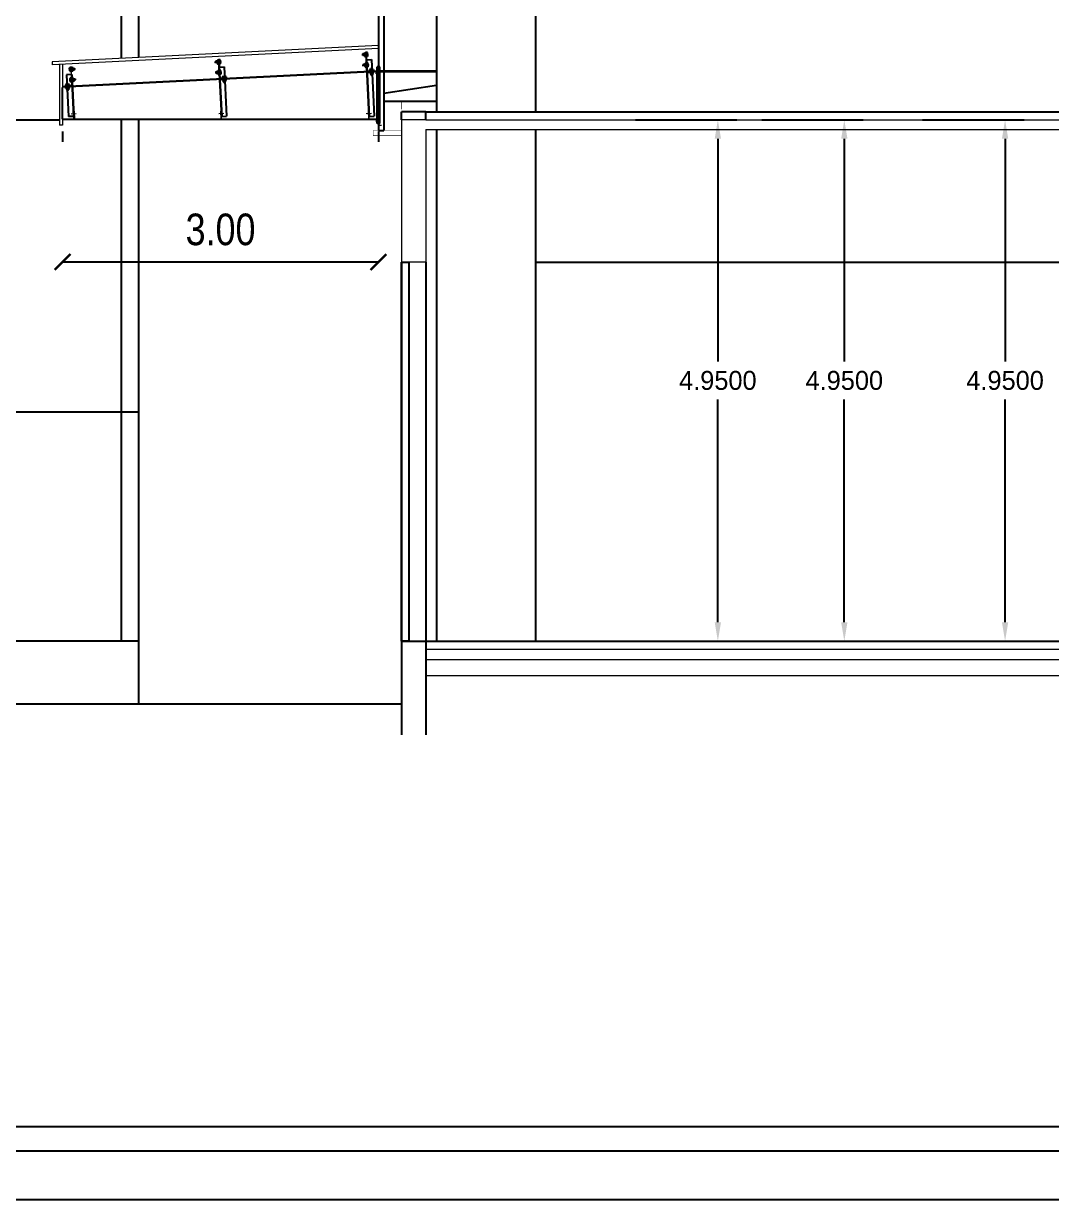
# Model space of a CAD drawing. Header units: metres. Extents: x 1422408 to 2267285, y 4015 to 80428.
# Drawn here: x 2267238.33 to 2267248.1, y 4029.94 to 4041.1 of the extents above; entities that cross this region are included whole.
import ezdxf

# ---------------------------------------------------------------- set-up
doc = ezdxf.new("R2010")
doc.units = ezdxf.units.M
doc.header["$LTSCALE"] = 3.5
doc.header["$MEASUREMENT"] = 0
for name, pattern in [('CENTER', [2, 1.25, -0.25, 0.25, -0.25]), ('CENTER2', [1.125, 0.75, -0.125, 0.125, -0.125]), ('DOT2', [0.125, 0, -0.125])]:
    doc.linetypes.add(name, pattern=pattern)
doc.layers.get('0').update_dxf_attribs({"linetype": 'CONTINUOUS'})
doc.layers.get('DEFPOINTS').update_dxf_attribs({"linetype": 'CONTINUOUS'})
for name, color, linetype in [('BLK_1_FLR_0_REGULAR_ROOM_1', 117, 'CONTINUOUS'), ('BLK_1_FLR_0_REGULAR_ROOM_2', 117, 'CONTINUOUS'), ('BLK_1_FLR_0_REGULAR_ROOM_3', 117, 'CONTINUOUS'), ('DIM', 41, 'CONTINUOUS'), ('HAT', 15, 'CONTINUOUS'), ('ID', 3, 'CONTINUOUS'), ('TITLE', 7, 'CONTINUOUS'), ('WALL', 125, 'CONTINUOUS')]:
    doc.layers.add(name, color=color, linetype=linetype)
for name, color, linetype, lineweight in [('CEN', 4, 'CENTER2', 18), ('CP', 2, 'CONTINUOUS', 18), ('RCC COLUMN', 7, 'CONTINUOUS', 18), ('SHEET', 6, 'CONTINUOUS', 18), ('STEEL', 11, 'CONTINUOUS', 18)]:
    doc.layers.add(name, color=color, linetype=linetype, lineweight=lineweight)
doc.styles.add('ID', font='GOTHIC.TTF', dxfattribs={"width": 0.85})
doc.dimstyles.new('1-100-ID', dxfattribs={"dimtxt": 0.3, "dimasz": 0.15, "dimexe": 0.1, "dimexo": 0.06, "dimgap": 0.15, "dimtad": 1, "dimzin": 3, "dimdsep": 46, "dimtxsty": 'ID', "dimblk": 'ARCHTICK', "dimcen": 0, "dimclrd": 252, "dimclre": 252, "dimclrt": 3, "dimadec": 0, "dimazin": 0, "dimtfac": 1, "dimtix": 1, "dimtmove": 2, "dimatfit": 3, "dimldrblk": 'OPEN90', "dimfxl": 0, "dimtolj": 1, "dimtzin": 0, "dimarcsym": 0})
doc.dimstyles.get("Standard").update_dxf_attribs({"dimtxt": 0.18, "dimasz": 0.18, "dimexe": 0.18, "dimexo": 0.0625, "dimgap": 0.09, "dimtad": 0, "dimtih": 1, "dimtoh": 1, "dimdec": 4, "dimzin": 0, "dimdsep": 46, "dimtxsty": 'Standard', "dimcen": 0.09, "dimadec": 0, "dimazin": 0, "dimtfac": 1, "dimtdec": 4, "dimtofl": 0, "dimtmove": 0, "dimatfit": 3, "dimfxl": 1, "dimtolj": 1, "dimtzin": 0, "dimarcsym": 0})

# ---------------------------------------------------------------- blocks, each defined once
blk = doc.blocks.new('_ArchTick')
at = {"color": 0, "linetype": 'ByBlock', "const_width": 0.15}
blk.add_lwpolyline([(-0.5, -0.5), (0.5, 0.5)], dxfattribs=at)
blk = doc.blocks.new('*D182')
at = {"layer": 'DEFPOINTS', "color": 0, "ltscale": 400, "transparency": 16777216}
for p in [(2267238.706, 4040.138), (2267241.706, 4040.138), (2267238.706, 4038.838)]:
    blk.add_point(p, dxfattribs=at)
at = {"layer": 'ID', "color": 252, "linetype": 'DOT2', "lineweight": -2, "ltscale": 400, "transparency": 16777216}
for p, q in [((2267238.706, 4040.078), (2267238.706, 4038.738)), ((2267241.706, 4040.078), (2267241.706, 4038.738))]:
    blk.add_line(p, q, dxfattribs=at)
at = {"layer": 'ID', "color": 252, "lineweight": -2, "ltscale": 400, "transparency": 16777216}
blk.add_line((2267241.706, 4038.838), (2267238.706, 4038.838), dxfattribs=at)
at = {"layer": 'ID', "color": 252, "lineweight": -2, "ltscale": 400, "transparency": 16777216, "xscale": 0.15, "yscale": 0.15, "zscale": 0.15, "rotation": 180}
blk.add_blockref('_ArchTick', (2267238.706, 4038.838), dxfattribs=at)
at = {"layer": 'ID', "color": 252, "lineweight": -2, "ltscale": 400, "transparency": 16777216, "xscale": 0.15, "yscale": 0.15, "zscale": 0.15}
blk.add_blockref('_ArchTick', (2267241.706, 4038.838), dxfattribs=at)
at = {"layer": 'ID', "color": 3, "ltscale": 400, "transparency": 16777216, "insert": (2267240.206, 4039.146), "char_height": 0.3, "attachment_point": 5, "style": 'ID'}
blk.add_mtext('\\A1;3.00', dxfattribs=at)
blk = doc.blocks.new('_Open90')
at = {"color": 0, "linetype": 'ByBlock', "lineweight": -2}
for p, q in [((0, 0), (-1, 0)), ((-0.5, 0.5), (0, 0)), ((0, 0), (-0.5, -0.5))]:
    blk.add_line(p, q, dxfattribs=at)
blk = doc.blocks.new('*D326')
at = {"layer": 'BLK_1_FLR_0_REGULAR_ROOM_1', "color": 0, "lineweight": -2, "transparency": 16777216}
for p, q in [((2267244.147, 4040.188), (2267245.109, 4040.188)), ((2267244.929, 4040.008), (2267244.929, 4037.893)), ((2267244.929, 4035.418), (2267244.929, 4037.533)), ((2267244.147, 4035.238), (2267245.109, 4035.238))]:
    blk.add_line(p, q, dxfattribs=at)
at = {"layer": 'BLK_1_FLR_0_REGULAR_ROOM_1', "color": 0, "transparency": 16777216}
for points in [[(2267244.899, 4040.008), (2267244.959, 4040.008), (2267244.929, 4040.188)], [(2267244.899, 4035.418), (2267244.959, 4035.418), (2267244.929, 4035.238)]]:
    blk.add_solid(points, dxfattribs=at)
at = {"layer": 'DEFPOINTS', "color": 0, "transparency": 16777216}
for p in [(2267244.085, 4040.188), (2267244.085, 4035.238), (2267244.929, 4035.238)]:
    blk.add_point(p, dxfattribs=at)
at = {"layer": 'BLK_1_FLR_0_REGULAR_ROOM_1', "color": 0, "transparency": 16777216, "insert": (2267244.929, 4037.713), "char_height": 0.18, "attachment_point": 5}
blk.add_mtext('\\A1;4.9500', dxfattribs=at)
blk = doc.blocks.new('*D327')
at = {"layer": 'BLK_1_FLR_0_REGULAR_ROOM_2', "color": 0, "lineweight": -2, "transparency": 16777216}
for p, q in [((2267245.347, 4040.188), (2267246.31, 4040.188)), ((2267246.13, 4040.008), (2267246.13, 4037.893)), ((2267246.13, 4035.418), (2267246.13, 4037.533)), ((2267245.347, 4035.238), (2267246.31, 4035.238))]:
    blk.add_line(p, q, dxfattribs=at)
at = {"layer": 'BLK_1_FLR_0_REGULAR_ROOM_2', "color": 0, "transparency": 16777216}
for points in [[(2267246.1, 4040.008), (2267246.16, 4040.008), (2267246.13, 4040.188)], [(2267246.1, 4035.418), (2267246.16, 4035.418), (2267246.13, 4035.238)]]:
    blk.add_solid(points, dxfattribs=at)
at = {"layer": 'DEFPOINTS', "color": 0, "transparency": 16777216}
for p in [(2267245.285, 4040.188), (2267245.285, 4035.238), (2267246.13, 4035.238)]:
    blk.add_point(p, dxfattribs=at)
at = {"layer": 'BLK_1_FLR_0_REGULAR_ROOM_2', "color": 0, "transparency": 16777216, "insert": (2267246.13, 4037.713), "char_height": 0.18, "attachment_point": 5}
blk.add_mtext('\\A1;4.9500', dxfattribs=at)
blk = doc.blocks.new('*D330')
at = {"layer": 'BLK_1_FLR_0_REGULAR_ROOM_3', "color": 0, "lineweight": -2, "ltscale": 400, "transparency": 16777216}
for p, q in [((2267246.874, 4040.188), (2267247.837, 4040.188)), ((2267247.657, 4040.008), (2267247.657, 4037.893)), ((2267247.657, 4035.418), (2267247.657, 4037.533)), ((2267246.874, 4035.238), (2267247.837, 4035.238))]:
    blk.add_line(p, q, dxfattribs=at)
at = {"layer": 'BLK_1_FLR_0_REGULAR_ROOM_3', "color": 0, "ltscale": 400, "transparency": 16777216}
for points in [[(2267247.627, 4040.008), (2267247.687, 4040.008), (2267247.657, 4040.188)], [(2267247.627, 4035.418), (2267247.687, 4035.418), (2267247.657, 4035.238)]]:
    blk.add_solid(points, dxfattribs=at)
at = {"layer": 'DEFPOINTS', "color": 0, "ltscale": 400, "transparency": 16777216}
for p in [(2267246.812, 4040.188), (2267246.812, 4035.238), (2267247.657, 4035.238)]:
    blk.add_point(p, dxfattribs=at)
at = {"layer": 'BLK_1_FLR_0_REGULAR_ROOM_3', "color": 0, "ltscale": 400, "transparency": 16777216, "insert": (2267247.657, 4037.713), "char_height": 0.18, "attachment_point": 5}
blk.add_mtext('\\A1;4.9500', dxfattribs=at)

msp = doc.modelspace()

# ---------------------------------------------------------------- linework, layer by layer
at = {"color": 7, "linetype": 'Continuous'}
for p, q in [((2267241.57346, 4040.8257), (2267241.58394, 4040.82622)), ((2267241.60102, 4040.82707), (2267241.59053, 4040.82655)), ((2267240.16028, 4040.74452), (2267240.15836, 4040.73692)), ((2267240.16028, 4040.7295), (2267240.15836, 4040.73692)), ((2267240.16028, 4040.7295), (2267240.16556, 4040.74629)), ((2267240.16236, 4040.74613), (2267240.16028, 4040.74452)), ((2267240.16028, 4040.73952), (2267240.16236, 4040.74613)), ((2267240.16028, 4040.73451), (2267240.16348, 4040.74468)), ((2267240.16028, 4040.7295), (2267240.16028, 4040.74452)), ((2267240.1614, 4040.72806), (2267240.16028, 4040.7295)), ((2267240.1614, 4040.72806), (2267240.16667, 4040.74484)), ((2267240.16348, 4040.72966), (2267240.1614, 4040.72806)), ((2267240.16348, 4040.74468), (2267240.16236, 4040.74613)), ((2267240.16348, 4040.72966), (2267240.16875, 4040.74645)), ((2267240.16556, 4040.74629), (2267240.16348, 4040.74468)), ((2267240.16459, 4040.72822), (2267240.16348, 4040.72966)), ((2267240.16459, 4040.72822), (2267240.16987, 4040.745)), ((2267240.16667, 4040.72982), (2267240.16459, 4040.72822)), ((2267240.16667, 4040.74484), (2267240.16556, 4040.74629)), ((2267240.16667, 4040.72982), (2267240.17194, 4040.74661)), ((2267240.16875, 4040.74645), (2267240.16667, 4040.74484)), ((2267240.16779, 4040.72838), (2267240.16667, 4040.72982)), ((2267240.16779, 4040.72838), (2267240.17306, 4040.74516)), ((2267240.16987, 4040.72998), (2267240.16779, 4040.72838)), ((2267240.16987, 4040.745), (2267240.16875, 4040.74645)), ((2267240.17194, 4040.74661), (2267240.16987, 4040.745)), ((2267240.16987, 4040.72998), (2267240.17429, 4040.74405)), ((2267240.17098, 4040.72854), (2267240.16987, 4040.72998)), ((2267240.17098, 4040.72854), (2267240.1745, 4040.73974)), ((2267240.17306, 4040.73014), (2267240.17098, 4040.72854)), ((2267240.17306, 4040.74516), (2267240.17194, 4040.74661)), ((2267240.17419, 4040.74603), (2267240.17306, 4040.74516)), ((2267240.17306, 4040.73014), (2267240.17472, 4040.73542)), ((2267240.17418, 4040.7287), (2267240.17306, 4040.73014)), ((2267240.17528, 4040.72425), (2267240.17393, 4040.75121)), ((2267240.17418, 4040.7287), (2267240.17493, 4040.7311)), ((2267240.17505, 4040.72874), (2267240.17418, 4040.7287)), ((2267240.1752, 4040.75578), (2267240.18569, 4040.75631)), ((2267240.20322, 4040.74817), (2267240.17565, 4040.74679)), ((2267240.20412, 4040.7302), (2267240.17655, 4040.72882)), ((2267240.177, 4040.71983), (2267240.18749, 4040.72035)), ((2267240.20277, 4040.75716), (2267240.19228, 4040.75664)), ((2267240.20457, 4040.72121), (2267240.19408, 4040.72068)), ((2267240.20584, 4040.72578), (2267240.20449, 4040.75274)), ((2267241.55854, 4040.81444), (2267241.55661, 4040.80683)), ((2267241.55853, 4040.79942), (2267241.55661, 4040.80683)), ((2267241.55853, 4040.79942), (2267241.56381, 4040.8162)), ((2267241.55853, 4040.79942), (2267241.55854, 4040.81444)), ((2267241.55965, 4040.79797), (2267241.55853, 4040.79942)), ((2267241.56061, 4040.81604), (2267241.55854, 4040.81444)), ((2267241.55854, 4040.80943), (2267241.56061, 4040.81604)), ((2267241.55854, 4040.80442), (2267241.56173, 4040.8146)), ((2267241.55965, 4040.79797), (2267241.56493, 4040.81476)), ((2267241.56173, 4040.79958), (2267241.55965, 4040.79797)), ((2267241.56173, 4040.8146), (2267241.56061, 4040.81604)), ((2267241.56353, 4040.71456), (2267241.5616, 4040.70696)), ((2267241.56173, 4040.79958), (2267241.567, 4040.81636)), ((2267241.56381, 4040.8162), (2267241.56173, 4040.8146)), ((2267241.56285, 4040.79813), (2267241.56173, 4040.79958)), ((2267241.56285, 4040.79813), (2267241.56812, 4040.81492)), ((2267241.56492, 4040.79974), (2267241.56285, 4040.79813)), ((2267241.56353, 4040.69954), (2267241.5688, 4040.71633)), ((2267241.56561, 4040.71617), (2267241.56353, 4040.71456)), ((2267241.56353, 4040.70956), (2267241.56561, 4040.71617)), ((2267241.56353, 4040.70455), (2267241.56673, 4040.71472)), ((2267241.56353, 4040.69954), (2267241.56353, 4040.71456)), ((2267241.56493, 4040.81476), (2267241.56381, 4040.8162)), ((2267241.56465, 4040.6981), (2267241.56992, 4040.71488)), ((2267241.56492, 4040.79974), (2267241.5702, 4040.81652)), ((2267241.56604, 4040.79829), (2267241.56492, 4040.79974)), ((2267241.567, 4040.81636), (2267241.56493, 4040.81476)), ((2267241.56673, 4040.71472), (2267241.56561, 4040.71617)), ((2267241.56604, 4040.79829), (2267241.57132, 4040.81508)), ((2267241.56812, 4040.7999), (2267241.56604, 4040.79829)), ((2267241.56672, 4040.6997), (2267241.572, 4040.71649)), ((2267241.5688, 4040.71633), (2267241.56673, 4040.71472)), ((2267241.56812, 4040.81492), (2267241.567, 4040.81636)), ((2267241.56784, 4040.69826), (2267241.57311, 4040.71504)), ((2267241.5702, 4040.81652), (2267241.56812, 4040.81492)), ((2267241.56812, 4040.7999), (2267241.57254, 4040.81397)), ((2267241.56924, 4040.79845), (2267241.56812, 4040.7999)), ((2267241.56992, 4040.71488), (2267241.5688, 4040.71633)), ((2267241.56924, 4040.79845), (2267241.57276, 4040.80965)), ((2267241.57131, 4040.80006), (2267241.56924, 4040.79845)), ((2267241.56992, 4040.69986), (2267241.57519, 4040.71665)), ((2267241.572, 4040.71649), (2267241.56992, 4040.71488)), ((2267241.57132, 4040.81508), (2267241.5702, 4040.81652)), ((2267241.57104, 4040.69842), (2267241.57631, 4040.7152)), ((2267241.57131, 4040.80006), (2267241.57297, 4040.80533)), ((2267241.57243, 4040.79861), (2267241.57131, 4040.80006)), ((2267241.57244, 4040.81595), (2267241.57132, 4040.81508)), ((2267241.57311, 4040.71504), (2267241.572, 4040.71649)), ((2267241.57353, 4040.79416), (2267241.57218, 4040.82113)), ((2267241.57243, 4040.79861), (2267241.57319, 4040.80102)), ((2267241.57331, 4040.79865), (2267241.57243, 4040.79861)), ((2267241.57519, 4040.71665), (2267241.57311, 4040.71504)), ((2267241.57311, 4040.70002), (2267241.57753, 4040.71409)), ((2267241.60147, 4040.81809), (2267241.5739, 4040.81671)), ((2267241.60237, 4040.80011), (2267241.5748, 4040.79873)), ((2267241.57631, 4040.7152), (2267241.57519, 4040.71665)), ((2267241.57525, 4040.78974), (2267241.58574, 4040.79027)), ((2267241.57743, 4040.71607), (2267241.57631, 4040.7152)), ((2267241.57852, 4040.69428), (2267241.57718, 4040.72125)), ((2267241.57845, 4040.72582), (2267241.58894, 4040.72634)), ((2267241.60646, 4040.71821), (2267241.5789, 4040.71683)), ((2267241.60282, 4040.79112), (2267241.59233, 4040.79059)), ((2267241.60601, 4040.7272), (2267241.59553, 4040.72667)), ((2267241.60409, 4040.79569), (2267241.60274, 4040.82265)), ((2267241.60909, 4040.69581), (2267241.60774, 4040.72278)), ((2267238.77363, 4040.65417), (2267238.77228, 4040.68113)), ((2267238.77355, 4040.6857), (2267238.78404, 4040.68622)), ((2267238.774, 4040.67671), (2267238.80157, 4040.67809)), ((2267238.7749, 4040.65873), (2267238.80247, 4040.66011)), ((2267238.77535, 4040.64975), (2267238.78584, 4040.65027)), ((2267238.80112, 4040.68708), (2267238.79063, 4040.68655)), ((2267238.80292, 4040.65112), (2267238.79243, 4040.6506)), ((2267238.80419, 4040.65569), (2267238.80284, 4040.68266)), ((2267238.8031, 4040.67748), (2267238.80431, 4040.67672)), ((2267238.809, 4040.66194), (2267238.8032, 4040.6755)), ((2267238.80803, 4040.66039), (2267238.80341, 4040.67118)), ((2267238.80581, 4040.66178), (2267238.80363, 4040.66687)), ((2267238.80484, 4040.66023), (2267238.80385, 4040.66255)), ((2267238.80396, 4040.66019), (2267238.80484, 4040.66023)), ((2267238.80431, 4040.67672), (2267238.80527, 4040.67828)), ((2267238.81123, 4040.66055), (2267238.80431, 4040.67672)), ((2267238.80484, 4040.66023), (2267238.80581, 4040.66178)), ((2267238.80527, 4040.67828), (2267238.8075, 4040.67688)), ((2267238.8122, 4040.6621), (2267238.80527, 4040.67828)), ((2267238.80581, 4040.66178), (2267238.80803, 4040.66039)), ((2267238.8075, 4040.67688), (2267238.80847, 4040.67843)), ((2267238.81442, 4040.66071), (2267238.8075, 4040.67688)), ((2267238.80803, 4040.66039), (2267238.809, 4040.66194)), ((2267238.81539, 4040.66226), (2267238.80847, 4040.67843)), ((2267238.80847, 4040.67843), (2267238.8107, 4040.67704)), ((2267238.809, 4040.66194), (2267238.81123, 4040.66055)), ((2267238.8107, 4040.67704), (2267238.81166, 4040.67859)), ((2267238.81762, 4040.66087), (2267238.8107, 4040.67704)), ((2267238.81123, 4040.66055), (2267238.8122, 4040.6621)), ((2267238.81166, 4040.67859), (2267238.81389, 4040.6772)), ((2267238.81859, 4040.66242), (2267238.81166, 4040.67859)), ((2267238.8122, 4040.6621), (2267238.81442, 4040.66071)), ((2267238.81389, 4040.6772), (2267238.81486, 4040.67875)), ((2267238.81809, 4040.6674), (2267238.81389, 4040.6772)), ((2267238.81442, 4040.66071), (2267238.81539, 4040.66226)), ((2267238.81486, 4040.67875), (2267238.81709, 4040.67736)), ((2267238.81759, 4040.67238), (2267238.81486, 4040.67875)), ((2267238.81539, 4040.66226), (2267238.81762, 4040.66087)), ((2267238.81709, 4040.67736), (2267238.81976, 4040.66999)), ((2267238.81859, 4040.66242), (2267238.81709, 4040.67736)), ((2267238.81762, 4040.66087), (2267238.81859, 4040.66242)), ((2267238.81859, 4040.66242), (2267238.81976, 4040.66999)), ((2267240.16528, 4040.64465), (2267240.16335, 4040.63704)), ((2267240.16528, 4040.62963), (2267240.16335, 4040.63704)), ((2267240.16528, 4040.62963), (2267240.17055, 4040.64641)), ((2267240.16735, 4040.64625), (2267240.16528, 4040.64465)), ((2267240.16528, 4040.63964), (2267240.16735, 4040.64625)), ((2267240.16528, 4040.63464), (2267240.16847, 4040.64481)), ((2267240.16528, 4040.62963), (2267240.16528, 4040.64465)), ((2267240.16639, 4040.62818), (2267240.16528, 4040.62963)), ((2267240.16639, 4040.62818), (2267240.17167, 4040.64497)), ((2267240.16847, 4040.62979), (2267240.16639, 4040.62818)), ((2267240.16847, 4040.64481), (2267240.16735, 4040.64625)), ((2267240.16847, 4040.62979), (2267240.17374, 4040.64657)), ((2267240.17055, 4040.64641), (2267240.16847, 4040.64481)), ((2267240.16959, 4040.62834), (2267240.16847, 4040.62979)), ((2267240.16959, 4040.62834), (2267240.17486, 4040.64513)), ((2267240.17166, 4040.62995), (2267240.16959, 4040.62834)), ((2267240.17167, 4040.64497), (2267240.17055, 4040.64641)), ((2267240.17166, 4040.62995), (2267240.17694, 4040.64673)), ((2267240.17278, 4040.6285), (2267240.17166, 4040.62995)), ((2267240.17374, 4040.64657), (2267240.17167, 4040.64497)), ((2267240.17278, 4040.6285), (2267240.17806, 4040.64529)), ((2267240.17486, 4040.63011), (2267240.17278, 4040.6285)), ((2267240.17486, 4040.64513), (2267240.17374, 4040.64657)), ((2267240.17694, 4040.64673), (2267240.17486, 4040.64513)), ((2267240.17486, 4040.63011), (2267240.17928, 4040.64418)), ((2267240.17598, 4040.62866), (2267240.17486, 4040.63011)), ((2267240.17598, 4040.62866), (2267240.1795, 4040.63986)), ((2267240.17805, 4040.63027), (2267240.17598, 4040.62866)), ((2267240.17806, 4040.64529), (2267240.17694, 4040.64673)), ((2267240.17805, 4040.63027), (2267240.17971, 4040.63554)), ((2267240.17917, 4040.62882), (2267240.17805, 4040.63027)), ((2267240.17918, 4040.64616), (2267240.17806, 4040.64529)), ((2267240.18027, 4040.62437), (2267240.17892, 4040.65134)), ((2267240.17917, 4040.62882), (2267240.17993, 4040.63123)), ((2267240.18005, 4040.62887), (2267240.17917, 4040.62882)), ((2267240.1802, 4040.65591), (2267240.19068, 4040.65643)), ((2267240.20821, 4040.6483), (2267240.18065, 4040.64692)), ((2267240.20911, 4040.63032), (2267240.18154, 4040.62894)), ((2267240.18199, 4040.61995), (2267240.19248, 4040.62048)), ((2267240.20776, 4040.65729), (2267240.19727, 4040.65676)), ((2267240.20956, 4040.62133), (2267240.19907, 4040.62081)), ((2267240.21083, 4040.6259), (2267240.20948, 4040.65287)), ((2267241.56353, 4040.69954), (2267241.5616, 4040.70696)), ((2267241.56465, 4040.6981), (2267241.56353, 4040.69954)), ((2267241.56672, 4040.6997), (2267241.56465, 4040.6981)), ((2267241.56784, 4040.69826), (2267241.56672, 4040.6997)), ((2267241.56992, 4040.69986), (2267241.56784, 4040.69826)), ((2267241.57104, 4040.69842), (2267241.56992, 4040.69986)), ((2267241.57311, 4040.70002), (2267241.57104, 4040.69842)), ((2267241.57423, 4040.69858), (2267241.57311, 4040.70002)), ((2267241.57423, 4040.69858), (2267241.57775, 4040.70977)), ((2267241.57631, 4040.70018), (2267241.57423, 4040.69858)), ((2267241.57631, 4040.70018), (2267241.57797, 4040.70546)), ((2267241.57743, 4040.69874), (2267241.57631, 4040.70018)), ((2267241.57743, 4040.69874), (2267241.57818, 4040.70114)), ((2267241.5783, 4040.69878), (2267241.57743, 4040.69874)), ((2267241.60736, 4040.70023), (2267241.5798, 4040.69885)), ((2267241.58025, 4040.68987), (2267241.59073, 4040.69039)), ((2267241.60781, 4040.69124), (2267241.59733, 4040.69072)), ((2267241.62062, 4040.66535), (2267241.62115, 4040.65486)), ((2267241.62232, 4040.63139), (2267241.62179, 4040.64188)), ((2267241.65201, 4040.66842), (2267241.62504, 4040.66707)), ((2267241.65385, 4040.63147), (2267241.62689, 4040.63012)), ((2267241.62961, 4040.6658), (2267241.63131, 4040.63184)), ((2267241.63294, 4040.62925), (2267241.63149, 4040.62814)), ((2267241.63149, 4040.62814), (2267241.6331, 4040.62606)), ((2267241.64828, 4040.62286), (2267241.63149, 4040.62814)), ((2267241.6331, 4040.62606), (2267241.63165, 4040.62494)), ((2267241.63165, 4040.62494), (2267241.63326, 4040.62286)), ((2267241.64844, 4040.61967), (2267241.63165, 4040.62494)), ((2267241.63326, 4040.62286), (2267241.63181, 4040.62175)), ((2267241.63181, 4040.62175), (2267241.63342, 4040.61967)), ((2267241.6486, 4040.61647), (2267241.63181, 4040.62175)), ((2267241.63342, 4040.61967), (2267241.63197, 4040.61855)), ((2267241.63858, 4040.61647), (2267241.63197, 4040.61855)), ((2267241.63197, 4040.61855), (2267241.63358, 4040.61648)), ((2267241.63207, 4040.63038), (2267241.63294, 4040.62925)), ((2267241.64972, 4040.62398), (2267241.63294, 4040.62925)), ((2267241.64988, 4040.62079), (2267241.6331, 4040.62606)), ((2267241.65004, 4040.61759), (2267241.63326, 4040.62286)), ((2267241.64359, 4040.61647), (2267241.63342, 4040.61967)), ((2267241.6486, 4040.61647), (2267241.63358, 4040.61648)), ((2267241.63358, 4040.61648), (2267241.64118, 4040.61455)), ((2267241.64812, 4040.62606), (2267241.63405, 4040.63048)), ((2267241.64956, 4040.62718), (2267241.63837, 4040.63069)), ((2267241.6486, 4040.61647), (2267241.64118, 4040.61455)), ((2267241.64796, 4040.62925), (2267241.64268, 4040.63091)), ((2267241.6494, 4040.63037), (2267241.647, 4040.63113)), ((2267241.64759, 4040.6667), (2267241.64929, 4040.63274)), ((2267241.6494, 4040.63037), (2267241.64796, 4040.62925)), ((2267241.64796, 4040.62925), (2267241.64956, 4040.62718)), ((2267241.64956, 4040.62718), (2267241.64812, 4040.62606)), ((2267241.64812, 4040.62606), (2267241.64972, 4040.62398)), ((2267241.64972, 4040.62398), (2267241.64828, 4040.62286)), ((2267241.64828, 4040.62286), (2267241.64988, 4040.62079)), ((2267241.64988, 4040.62079), (2267241.64844, 4040.61967)), ((2267241.64844, 4040.61967), (2267241.65004, 4040.61759)), ((2267241.65004, 4040.61759), (2267241.6486, 4040.61647)), ((2267241.64936, 4040.63124), (2267241.6494, 4040.63037)), ((2267241.65658, 4040.66715), (2267241.6571, 4040.65666)), ((2267241.65827, 4040.63319), (2267241.65775, 4040.64368)), ((2267238.73423, 4040.52103), (2267238.73475, 4040.51054)), ((2267238.73592, 4040.48707), (2267238.7354, 4040.49756)), ((2267238.73865, 4040.52275), (2267238.76561, 4040.5241)), ((2267238.74322, 4040.52148), (2267238.74491, 4040.48752)), ((2267238.76119, 4040.52238), (2267238.76289, 4040.48842)), ((2267238.77018, 4040.52283), (2267238.77071, 4040.51234)), ((2267238.77188, 4040.48887), (2267238.77136, 4040.49936)), ((2267238.77862, 4040.55429), (2267238.77727, 4040.58126)), ((2267238.77855, 4040.58583), (2267238.78903, 4040.58635)), ((2267238.779, 4040.57684), (2267238.80656, 4040.57821)), ((2267238.77989, 4040.55886), (2267238.80746, 4040.56024)), ((2267238.78034, 4040.54987), (2267238.79083, 4040.55039)), ((2267238.80611, 4040.5872), (2267238.79563, 4040.58668)), ((2267238.80791, 4040.55125), (2267238.79742, 4040.55072)), ((2267238.80918, 4040.55582), (2267238.80783, 4040.58278)), ((2267238.80809, 4040.5776), (2267238.8093, 4040.57685)), ((2267238.81399, 4040.56207), (2267238.80819, 4040.57562)), ((2267238.81303, 4040.56052), (2267238.80841, 4040.57131)), ((2267238.8108, 4040.56191), (2267238.80862, 4040.56699)), ((2267238.80983, 4040.56036), (2267238.80884, 4040.56267)), ((2267238.80896, 4040.56031), (2267238.80983, 4040.56036)), ((2267238.8093, 4040.57685), (2267238.81027, 4040.5784)), ((2267238.81622, 4040.56068), (2267238.8093, 4040.57685)), ((2267238.80983, 4040.56036), (2267238.8108, 4040.56191)), ((2267238.81027, 4040.5784), (2267238.81249, 4040.57701)), ((2267238.81719, 4040.56223), (2267238.81027, 4040.5784)), ((2267238.8108, 4040.56191), (2267238.81303, 4040.56052)), ((2267238.81249, 4040.57701), (2267238.81346, 4040.57856)), ((2267238.81942, 4040.56083), (2267238.81249, 4040.57701)), ((2267238.81303, 4040.56052), (2267238.81399, 4040.56207)), ((2267238.82038, 4040.56239), (2267238.81346, 4040.57856)), ((2267238.81346, 4040.57856), (2267238.81569, 4040.57717)), ((2267238.81399, 4040.56207), (2267238.81622, 4040.56068)), ((2267238.81569, 4040.57717), (2267238.81666, 4040.57872)), ((2267238.82261, 4040.56099), (2267238.81569, 4040.57717)), ((2267238.81622, 4040.56068), (2267238.81719, 4040.56223)), ((2267238.81666, 4040.57872), (2267238.81888, 4040.57733)), ((2267238.82358, 4040.56254), (2267238.81666, 4040.57872)), ((2267238.81719, 4040.56223), (2267238.81942, 4040.56083)), ((2267238.81888, 4040.57733), (2267238.81985, 4040.57888)), ((2267238.82308, 4040.56753), (2267238.81888, 4040.57733)), ((2267238.81942, 4040.56083), (2267238.82038, 4040.56239)), ((2267238.81985, 4040.57888), (2267238.82208, 4040.57749)), ((2267238.82258, 4040.57251), (2267238.81985, 4040.57888)), ((2267238.82038, 4040.56239), (2267238.82261, 4040.56099)), ((2267238.82208, 4040.57749), (2267238.82476, 4040.57011)), ((2267238.82358, 4040.56254), (2267238.82208, 4040.57749)), ((2267238.82261, 4040.56099), (2267238.82358, 4040.56254)), ((2267238.82358, 4040.56254), (2267238.82476, 4040.57011)), ((2267240.22237, 4040.59544), (2267240.22289, 4040.58495)), ((2267240.22407, 4040.56148), (2267240.22354, 4040.57197)), ((2267240.25375, 4040.59851), (2267240.22679, 4040.59716)), ((2267240.2556, 4040.56156), (2267240.22864, 4040.56021)), ((2267240.23136, 4040.59589), (2267240.23305, 4040.56193)), ((2267240.23469, 4040.55934), (2267240.23324, 4040.55822)), ((2267240.23324, 4040.55822), (2267240.23485, 4040.55615)), ((2267240.25002, 4040.55295), (2267240.23324, 4040.55822)), ((2267240.23485, 4040.55615), (2267240.2334, 4040.55503)), ((2267240.2334, 4040.55503), (2267240.23501, 4040.55295)), ((2267240.25018, 4040.54976), (2267240.2334, 4040.55503)), ((2267240.23501, 4040.55295), (2267240.23356, 4040.55183)), ((2267240.23356, 4040.55183), (2267240.23517, 4040.54976)), ((2267240.25034, 4040.54656), (2267240.23356, 4040.55183)), ((2267240.23517, 4040.54976), (2267240.23372, 4040.54864)), ((2267240.24033, 4040.54656), (2267240.23372, 4040.54864)), ((2267240.23372, 4040.54864), (2267240.23533, 4040.54656)), ((2267240.23382, 4040.56047), (2267240.23469, 4040.55934)), ((2267240.25147, 4040.55407), (2267240.23469, 4040.55934)), ((2267240.25163, 4040.55087), (2267240.23485, 4040.55615)), ((2267240.25179, 4040.54768), (2267240.23501, 4040.55295)), ((2267240.24534, 4040.54656), (2267240.23517, 4040.54976)), ((2267240.25034, 4040.54656), (2267240.23533, 4040.54656)), ((2267240.23533, 4040.54656), (2267240.24293, 4040.54464)), ((2267240.24986, 4040.55614), (2267240.23579, 4040.56057)), ((2267240.25131, 4040.55726), (2267240.24011, 4040.56078)), ((2267240.25034, 4040.54656), (2267240.24293, 4040.54464)), ((2267240.2497, 4040.55934), (2267240.24443, 4040.561)), ((2267240.25115, 4040.56046), (2267240.24875, 4040.56121)), ((2267240.24933, 4040.59679), (2267240.25103, 4040.56283)), ((2267240.25115, 4040.56046), (2267240.2497, 4040.55934)), ((2267240.2497, 4040.55934), (2267240.25131, 4040.55726)), ((2267240.25131, 4040.55726), (2267240.24986, 4040.55614)), ((2267240.24986, 4040.55614), (2267240.25147, 4040.55407)), ((2267240.25147, 4040.55407), (2267240.25002, 4040.55295)), ((2267240.25002, 4040.55295), (2267240.25163, 4040.55087)), ((2267240.25163, 4040.55087), (2267240.25018, 4040.54976)), ((2267240.25018, 4040.54976), (2267240.25179, 4040.54768)), ((2267240.25179, 4040.54768), (2267240.25034, 4040.54656)), ((2267240.25111, 4040.56133), (2267240.25115, 4040.56046)), ((2267240.25832, 4040.59724), (2267240.25885, 4040.58675)), ((2267240.26002, 4040.56328), (2267240.2595, 4040.57377)), ((2267238.74049, 4040.4858), (2267238.76746, 4040.48715)), ((2267238.74499, 4040.48603), (2267238.74503, 4040.48515)), ((2267238.74503, 4040.48515), (2267238.74735, 4040.48614)), ((2267238.74503, 4040.48515), (2267238.74658, 4040.48418)), ((2267238.74519, 4040.48196), (2267238.75598, 4040.48657)), ((2267238.74658, 4040.48418), (2267238.74519, 4040.48196)), ((2267238.74519, 4040.48196), (2267238.74674, 4040.48099)), ((2267238.74535, 4040.47876), (2267238.76153, 4040.48568)), ((2267238.74674, 4040.48099), (2267238.74535, 4040.47876)), ((2267238.74535, 4040.47876), (2267238.7469, 4040.47779)), ((2267238.74551, 4040.47557), (2267238.76169, 4040.48249)), ((2267238.7469, 4040.47779), (2267238.74551, 4040.47557)), ((2267238.74551, 4040.47557), (2267238.74706, 4040.4746)), ((2267238.74567, 4040.47237), (2267238.76185, 4040.47929)), ((2267238.74706, 4040.4746), (2267238.74567, 4040.47237)), ((2267238.74567, 4040.47237), (2267238.74722, 4040.4714)), ((2267238.74658, 4040.48418), (2267238.75167, 4040.48636)), ((2267238.74674, 4040.48099), (2267238.7603, 4040.48679)), ((2267238.7469, 4040.47779), (2267238.76308, 4040.48472)), ((2267238.74706, 4040.4746), (2267238.76324, 4040.48152)), ((2267238.74722, 4040.4714), (2267238.7634, 4040.47833)), ((2267238.74722, 4040.4714), (2267238.76216, 4040.4729)), ((2267238.74722, 4040.4714), (2267238.75479, 4040.47023)), ((2267238.7522, 4040.4719), (2267238.762, 4040.4761)), ((2267238.76216, 4040.4729), (2267238.75479, 4040.47023)), ((2267238.75718, 4040.4724), (2267238.76356, 4040.47513)), ((2267238.76228, 4040.48689), (2267238.76153, 4040.48568)), ((2267238.76153, 4040.48568), (2267238.76308, 4040.48472)), ((2267238.76308, 4040.48472), (2267238.76169, 4040.48249)), ((2267238.76169, 4040.48249), (2267238.76324, 4040.48152)), ((2267238.76324, 4040.48152), (2267238.76185, 4040.47929)), ((2267238.76185, 4040.47929), (2267238.7634, 4040.47833)), ((2267238.7634, 4040.47833), (2267238.762, 4040.4761)), ((2267238.762, 4040.4761), (2267238.76356, 4040.47513)), ((2267238.76356, 4040.47513), (2267238.76216, 4040.4729))]:
    msp.add_line(p, q, dxfattribs=at)
at = {"color": 120, "linetype": 'ByBlock'}
for p, q in [((2267241.58894, 4040.75839), (2267241.63887, 4040.76088)), ((2267241.58894, 4040.75839), (2267241.6158, 4040.2213)), ((2267241.59193, 4040.75854), (2267241.6188, 4040.22145)), ((2267241.63887, 4040.76088), (2267241.66574, 4040.22379)), ((2267238.79243, 4040.61856), (2267238.74249, 4040.61606)), ((2267238.74249, 4040.61606), (2267238.76237, 4040.21855)), ((2267238.78943, 4040.61841), (2267238.80931, 4040.2209)), ((2267238.79243, 4040.61856), (2267238.8123, 4040.22105)), ((2267240.19068, 4040.68847), (2267240.24062, 4040.69097)), ((2267240.19068, 4040.68847), (2267240.21405, 4040.2213)), ((2267240.19368, 4040.68862), (2267240.21705, 4040.22145)), ((2267240.24062, 4040.69097), (2267240.26399, 4040.22379)), ((2267238.8123, 4040.22105), (2267238.76237, 4040.21855)), ((2267240.21405, 4040.2213), (2267240.26399, 4040.22379)), ((2267241.6158, 4040.2213), (2267241.66574, 4040.22379))]:
    msp.add_line(p, q, dxfattribs=at)
at = {"color": 7, "linetype": 'Continuous'}
for centre, radius, start, end in [((2267241.57967, 4040.8215), 0.0075, 145.993101, 219.732898), ((2267241.59525, 4040.82228), 0.0075, 325.993101, 39.732898), ((2267240.18142, 4040.75159), 0.0075, 145.993101, 219.732898), ((2267240.20232, 4040.73912), 0.02775, 163.938356, 201.787644), ((2267240.18277, 4040.72462), 0.0075, 145.993101, 219.732898), ((2267240.197, 4040.75237), 0.0075, 325.993101, 39.732898), ((2267240.17745, 4040.73787), 0.02775, 343.938356, 21.787644), ((2267240.19835, 4040.7254), 0.0075, 325.993101, 39.732898), ((2267241.60057, 4040.80903), 0.02775, 163.938356, 201.787644), ((2267241.58102, 4040.79453), 0.0075, 145.993101, 219.732898), ((2267241.58467, 4040.72163), 0.0075, 145.993101, 219.732898), ((2267241.60557, 4040.70915), 0.02775, 163.938356, 201.787644), ((2267241.5757, 4040.80779), 0.02775, 343.938356, 21.787644), ((2267241.5966, 4040.79531), 0.0075, 325.993101, 39.732898), ((2267241.60025, 4040.72241), 0.0075, 325.993101, 39.732898), ((2267241.5807, 4040.70791), 0.02775, 343.938356, 21.787644), ((2267238.77977, 4040.68151), 0.0075, 145.991912, 219.731702), ((2267238.80067, 4040.66903), 0.02775, 163.937165, 201.786452), ((2267238.78112, 4040.65454), 0.0075, 145.991912, 219.731702), ((2267238.79535, 4040.68228), 0.0075, 325.991912, 39.731702), ((2267238.7758, 4040.66779), 0.02775, 343.937165, 21.786452), ((2267238.7967, 4040.65532), 0.0075, 325.991912, 39.731702), ((2267240.18641, 4040.65171), 0.0075, 145.993101, 219.732898), ((2267240.20731, 4040.63924), 0.02775, 163.938356, 201.787644), ((2267240.18776, 4040.62475), 0.0075, 145.993101, 219.732898), ((2267240.20199, 4040.65249), 0.0075, 325.993101, 39.732898), ((2267240.18244, 4040.638), 0.02775, 343.938356, 21.787644), ((2267240.20334, 4040.62553), 0.0075, 325.993101, 39.732898), ((2267241.58601, 4040.69466), 0.0075, 145.993101, 219.732898), ((2267241.6016, 4040.69544), 0.0075, 325.993101, 39.732898), ((2267241.62542, 4040.65958), 0.0075, 55.9931, 129.732899), ((2267241.62651, 4040.63761), 0.0075, 235.9931, 309.732899), ((2267241.63991, 4040.64003), 0.02775, 73.938364, 111.787635), ((2267241.63899, 4040.65851), 0.02775, 253.938364, 291.787635), ((2267241.65238, 4040.66093), 0.0075, 55.9931, 129.732899), ((2267241.65348, 4040.63896), 0.0075, 235.9931, 309.732899), ((2267238.73902, 4040.51526), 0.0075, 55.991911, 129.731717), ((2267238.75352, 4040.49571), 0.02775, 73.937171, 111.786456), ((2267238.75259, 4040.51419), 0.02775, 253.937171, 291.786456), ((2267238.76599, 4040.51661), 0.0075, 55.991911, 129.731717), ((2267238.76709, 4040.49464), 0.0075, 235.991911, 309.731717), ((2267238.78476, 4040.58163), 0.0075, 145.991912, 219.731702), ((2267238.80566, 4040.56916), 0.02775, 163.937165, 201.786452), ((2267238.78611, 4040.55466), 0.0075, 145.991912, 219.731702), ((2267238.80034, 4040.58241), 0.0075, 325.991912, 39.731702), ((2267238.78079, 4040.56792), 0.02775, 343.937165, 21.786452), ((2267238.80169, 4040.55544), 0.0075, 325.991912, 39.731702), ((2267240.22716, 4040.58967), 0.0075, 55.9931, 129.732899), ((2267240.22826, 4040.5677), 0.0075, 235.9931, 309.732899), ((2267240.24166, 4040.57012), 0.02775, 73.938364, 111.787635), ((2267240.24073, 4040.5886), 0.02775, 253.938364, 291.787635), ((2267240.25413, 4040.59102), 0.0075, 55.9931, 129.732899), ((2267240.25523, 4040.56905), 0.0075, 235.9931, 309.732899), ((2267238.74012, 4040.49329), 0.0075, 235.991911, 309.731717)]:
    msp.add_arc(centre, radius, start, end, dxfattribs=at)
at = {"layer": 'CEN', "color": 4, "linetype": 'CENTER'}
for p, q in [((2267240.14843, 4040.73642), (2267240.21409, 4040.73971)), ((2267241.54668, 4040.80633), (2267241.61234, 4040.80962)), ((2267238.82969, 4040.67048), (2267238.76403, 4040.6672)), ((2267240.15342, 4040.63655), (2267240.21908, 4040.63983)), ((2267240.2394, 4040.61518), (2267240.24329, 4040.53747)), ((2267241.55167, 4040.70646), (2267241.61734, 4040.70974)), ((2267241.63766, 4040.68509), (2267241.64154, 4040.60738)), ((2267238.75126, 4040.54077), (2267238.75515, 4040.46306)), ((2267238.83469, 4040.57061), (2267238.76902, 4040.56733)), ((2267238.78667, 4040.2448), (2267238.83544, 4040.24723)), ((2267240.23719, 4040.24748), (2267240.18842, 4040.24505)), ((2267241.63894, 4040.24748), (2267241.59017, 4040.24505))]:
    msp.add_line(p, q, dxfattribs=at)
at = {"layer": 'CP', "ltscale": 400}
for p, q in [((2267241.92573, 4040.18808), (2267241.92573, 4040.08808)), ((2267242.15573, 4040.18808), (2267241.92573, 4040.18808)), ((2267241.92573, 4040.18808), (2267241.92573, 4038.83808)), ((2267242.15573, 4040.18808), (2267258.92573, 4040.18808)), ((2267242.15573, 4040.09808), (2267258.69573, 4040.09808)), ((2267242.15573, 4040.09808), (2267242.15573, 4038.83808)), ((2267242.15573, 4038.83808), (2267241.92573, 4038.83808)), ((2267242.15573, 4035.16308), (2267258.69573, 4035.16308)), ((2267242.15573, 4035.06308), (2267258.69573, 4035.06308)), ((2267242.15573, 4034.91308), (2267258.69573, 4034.91308))]:
    msp.add_line(p, q, dxfattribs=at)
at = {"layer": 'CP', "linetype": 'Continuous'}
for points in [[(2267238.80981, 4040.27098), (2267238.8148, 4040.27123), (2267238.81855, 4040.19633), (2267238.81355, 4040.19608)], [(2267240.21156, 4040.27123), (2267240.20656, 4040.27098), (2267240.21031, 4040.19608), (2267240.2153, 4040.19633)], [(2267241.61331, 4040.27123), (2267241.60831, 4040.27098), (2267241.61206, 4040.19608), (2267241.61705, 4040.19633)]]:
    msp.add_lwpolyline(points, close=True, dxfattribs=at)
at = {"layer": 'DIM', "color": 0, "linetype": 'Continuous'}
for p, q in [((2267241.72561, 4040.63002), (2267241.678, 4040.63002)), ((2267241.72608, 4040.67413), (2267241.6849, 4040.67413)), ((2267241.69373, 4040.15253), (2267241.69373, 4040.69084)), ((2267241.71773, 4040.69084), (2267241.69373, 4040.69084)), ((2267241.70573, 4040.15253), (2267241.70573, 4040.69084)), ((2267241.71773, 4040.15253), (2267241.71773, 4040.69084)), ((2267241.71773, 4040.65407), (2267242.25573, 4040.65408)), ((2267241.71773, 4040.64608), (2267242.25573, 4040.64608)), ((2267238.70573, 4040.19608), (2267238.70573, 4040.49608)), ((2267241.72383, 4040.17534), (2267241.67991, 4040.17534)), ((2267241.72351, 4040.22391), (2267241.68598, 4040.22391)), ((2267241.71773, 4040.15253), (2267241.69373, 4040.15253))]:
    msp.add_line(p, q, dxfattribs=at)
at = {"layer": 'HAT'}
msp.add_lwpolyline([(2267285.06331, 4072.25869), (2267225.14206, 4072.25869), (2267225.14206, 4029.93619), (2267285.06331, 4029.93619)], close=True, dxfattribs=at)
at = {"layer": 'RCC COLUMN', "linetype": 'Continuous'}
for points in [[(2267241.66434, 4040.65202), (2267241.60442, 4040.64902, -0.41421356), (2267241.59393, 4040.65851), (2267241.58519, 4040.83329), (2267241.59018, 4040.83354), (2267241.59892, 4040.65876, 0.41421356), (2267241.60417, 4040.65402), (2267241.66409, 4040.65701), (2267241.66434, 4040.65202)], [(2267240.26609, 4040.58211), (2267240.20616, 4040.57911, -0.41421356), (2267240.19568, 4040.5886), (2267240.18694, 4040.76338), (2267240.19193, 4040.76363), (2267240.20067, 4040.58885, 0.41421356), (2267240.20591, 4040.5841), (2267240.26584, 4040.5871), (2267240.26609, 4040.58211)], [(2267238.72801, 4040.5052), (2267238.78793, 4040.5082, 0.41421356), (2267238.79742, 4040.51868), (2267238.78868, 4040.69347), (2267238.78369, 4040.69322), (2267238.79243, 4040.51843, -0.41421356), (2267238.78769, 4040.51319), (2267238.72776, 4040.51019), (2267238.72801, 4040.5052)]]:
    msp.add_lwpolyline(points, format="xyb", dxfattribs=at)
at = {"layer": 'SHEET', "linetype": 'Continuous'}
for p, q in [((2267241.70573, 4040.89439), (2267238.60573, 4040.73939)), ((2267241.70573, 4040.86435), (2267238.60723, 4040.70942)), ((2267238.60573, 4040.73939), (2267238.60723, 4040.70942)), ((2267238.67573, 4040.71285), (2267238.67573, 4040.13808)), ((2267238.70573, 4040.71435), (2267238.70573, 4040.13808)), ((2267238.70573, 4040.13808), (2267238.67573, 4040.13808)), ((2267241.70573, 4040.13808), (2267241.73573, 4040.13808)), ((2267241.70573, 4040.13808), (2267241.73573, 4040.13808))]:
    msp.add_line(p, q, dxfattribs=at)
at = {"layer": 'STEEL', "linetype": 'Continuous'}
for p, q in [((2267241.69373, 4040.65349), (2267238.70533, 4040.50407)), ((2267241.69373, 4040.64548), (2267238.70573, 4040.49608)), ((2267241.69373, 4040.19608), (2267238.70573, 4040.19608)), ((2267241.69373, 4040.18808), (2267238.70573, 4040.18808)), ((2267241.69373, 4040.18808), (2267240.12407, 4040.18808))]:
    msp.add_line(p, q, dxfattribs=at)
at = {"layer": 'TITLE', "color": 0}
for points in [[(2267225.60188, 4071.79887), (2267284.60349, 4071.79887), (2267284.60349, 4030.39602), (2267225.60188, 4030.39602)], [(2267225.83179, 4071.56896), (2267284.37357, 4071.56896), (2267284.37357, 4030.62593), (2267225.83179, 4030.62593)]]:
    msp.add_lwpolyline(points, close=True, dxfattribs=at)
at = {"layer": 'WALL', "ltscale": 400}
for p, q in [((2267241.70573, 4045.43808), (2267241.70573, 4040.08808)), ((2267241.75573, 4045.43808), (2267241.75573, 4040.08808)), ((2267242.25573, 4044.36719), (2267242.25573, 4040.26308)), ((2267243.19573, 4043.86268), (2267243.19573, 4040.26308)), ((2267242.25573, 4040.51471), (2267241.75573, 4040.43808)), ((2267242.25573, 4040.36308), (2267241.75573, 4040.36308)), ((2267242.15573, 4040.26308), (2267241.92573, 4040.26308)), ((2267241.92573, 4040.18808), (2267241.92573, 4040.26308)), ((2267242.15573, 4040.26308), (2267258.69573, 4040.26308)), ((2267242.15573, 4040.18808), (2267242.15573, 4040.26308)), ((2267241.70573, 4040.08808), (2267241.75573, 4040.08808)), ((2267242.25573, 4040.09808), (2267242.25573, 4035.23808)), ((2267243.19573, 4040.09808), (2267243.19573, 4035.23808)), ((2267241.92573, 4035.23808), (2267258.69573, 4035.23808)), ((2267241.92573, 4035.23808), (2267241.92573, 4034.34994)), ((2267242.15573, 4035.23808), (2267242.15573, 4034.34994))]:
    msp.add_line(p, q, dxfattribs=at)
at = {"layer": 'WALL', "color": 4, "ltscale": 400}
for p, q in [((2267239.26397, 4040.7723), (2267239.26397, 4044.03808)), ((2267233.79508, 4040.18808), (2267238.67573, 4040.18808)), ((2267239.26397, 4035.23808), (2267239.26397, 4040.18808)), ((2267239.42573, 4037.41308), (2267233.79508, 4037.41308)), ((2267239.42573, 4035.23808), (2267233.79508, 4035.23808))]:
    msp.add_line(p, q, dxfattribs=at)
at = {"layer": 'WALL', "color": 251, "ltscale": 400}
for p, q in [((2267239.42573, 4044.03808), (2267239.42573, 4040.78039)), ((2267239.42573, 4040.18808), (2267239.42573, 4034.63808)), ((2267241.92573, 4038.83808), (2267241.92573, 4035.23808)), ((2267242.15573, 4038.83808), (2267242.15573, 4035.23808))]:
    msp.add_line(p, q, dxfattribs=at)
at = {"layer": 'WALL', "color": 252, "ltscale": 400}
msp.add_line((2267243.19573, 4038.83808), (2267257.65573, 4038.83808), dxfattribs=at)
at = {"layer": 'WALL', "color": 7, "ltscale": 400}
msp.add_line((2267241.92573, 4034.63808), (2267230.45089, 4034.63808), dxfattribs=at)
at = {"layer": 'WALL', "ltscale": 400}
for points, const_width in [([(2267241.92573, 4040.28808), (2267241.92573, 4040.36308), (2267241.75573, 4040.36308), (2267241.75573, 4040.43808)], 0.006), ([(2267241.92573, 4040.03808), (2267241.65573, 4040.03808), (2267241.65573, 4040.08808), (2267241.70573, 4040.08808), (2267241.92573, 4040.08808), (2267241.92573, 4040.18808)], 0.004)]:
    msp.add_lwpolyline(points, dxfattribs=dict(at, const_width=const_width))
at = {"layer": 'WALL', "color": 251, "ltscale": 400}
msp.add_lwpolyline([(2267241.92573, 4038.83808), (2267241.99432, 4038.83808), (2267241.99432, 4035.23808), (2267241.92573, 4035.23808)], close=True, dxfattribs=at)

# ---------------------------------------------------------------- dimensions: what is measured, and where the dimension line sits
at = {"layer": 'BLK_1_FLR_0_REGULAR_ROOM_1', "color": 4}
dim = msp.add_linear_dim(base=(2267244.9295, 4035.23808), p1=(2267244.08453, 4040.18808), p2=(2267244.08453, 4035.23808), angle=90, dimstyle='Standard', dxfattribs=at)
dim.commit()
dim.dimension.update_dxf_attribs({"geometry": '*D326', "text_midpoint": (2267244.9295, 4037.71308)})
at = {"layer": 'BLK_1_FLR_0_REGULAR_ROOM_2', "color": 4}
dim = msp.add_linear_dim(base=(2267246.12974, 4035.23808), p1=(2267245.28477, 4040.18808), p2=(2267245.28477, 4035.23808), angle=90, dimstyle='Standard', dxfattribs=at)
dim.commit()
dim.dimension.update_dxf_attribs({"geometry": '*D327', "text_midpoint": (2267246.12974, 4037.71308)})
at = {"layer": 'BLK_1_FLR_0_REGULAR_ROOM_3', "color": 4, "ltscale": 400}
dim = msp.add_linear_dim(base=(2267247.65659, 4035.23808), p1=(2267246.81162, 4040.18808), p2=(2267246.81162, 4035.23808), angle=90, dimstyle='Standard', dxfattribs=at)
dim.commit()
dim.dimension.update_dxf_attribs({"geometry": '*D330', "text_midpoint": (2267247.65659, 4037.71308)})
at = {"layer": 'ID', "ltscale": 400}
dim = msp.add_linear_dim(base=(2267238.70573, 4038.83808), p1=(2267241.70573, 4040.13808), p2=(2267238.70573, 4040.13808), angle=180, dimstyle='1-100-ID', dxfattribs=at)
dim.commit()
dim.dimension.update_dxf_attribs({"geometry": '*D182', "text_midpoint": (2267240.20573, 4039.14562)})

doc.saveas('drawing.dxf')
